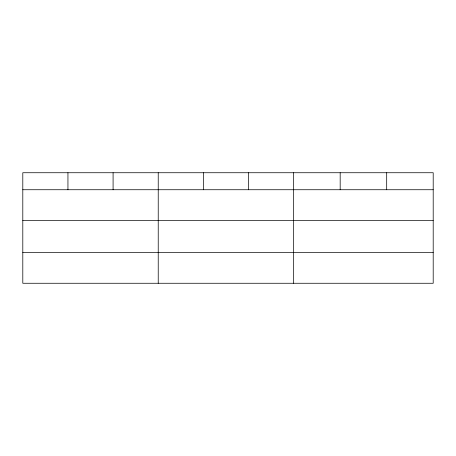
<?xml version="1.0" encoding="UTF-8"?>
<svg xmlns="http://www.w3.org/2000/svg" width="456" height="456" viewBox="0 0 456 456"><rect width="100%" height="100%" fill="white"/><g stroke="black" fill="none" stroke-linecap="round" stroke-linejoin="round"><path stroke-width="0.68" d="M433.2 220.601L433.2 172.733L22.8 172.733L22.8 283.267L433.2 283.267L433.2 220.601L22.8 220.601M22.8 189.736L433.2 189.736M22.8 252.402L433.2 252.402M386.688 172.733L386.688 189.736M340.176 172.733L340.176 189.736M293.664 172.733L293.664 283.267M248.52 172.733L248.52 189.736M203.376 172.733L203.376 189.736M158.232 172.733L158.232 283.267M113.088 172.733L113.088 189.736M67.944 172.733L67.944 189.736"/></g></svg>
